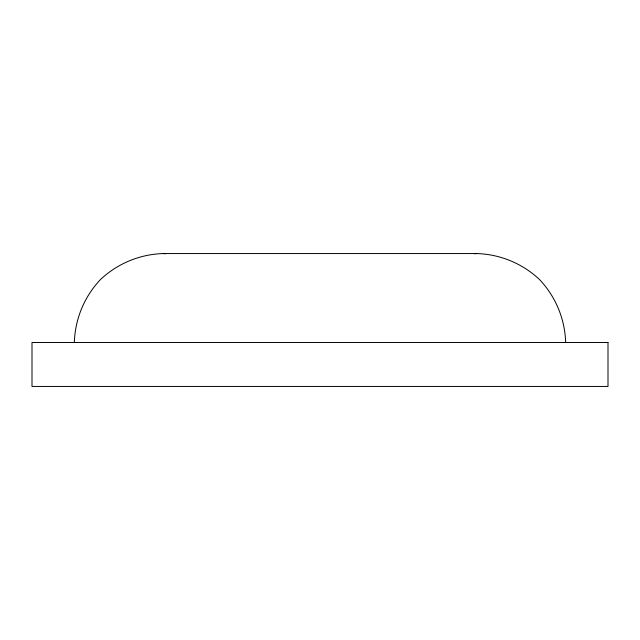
<?xml version="1.0" encoding="UTF-8"?>
<svg xmlns="http://www.w3.org/2000/svg" width="640" height="640" viewBox="0 0 640 640"><rect width="100%" height="100%" fill="white"/><g stroke="black" fill="none" stroke-linecap="round" stroke-linejoin="round"><path stroke-width="0.96" d="M74.352 342.504C75.032 319.04 84.288 296.688 100.4 279.616C117.472 263.504 139.832 254.24 163.296 253.56L476.704 253.56C500.168 254.24 522.528 263.504 539.6 279.616C555.712 296.688 564.968 319.04 565.648 342.504M474.728 253.768L476.704 253.56M163.296 253.56L165.272 253.768M608 342.504L32 342.504L32 386.44L608 386.44L608 342.504"/></g></svg>
